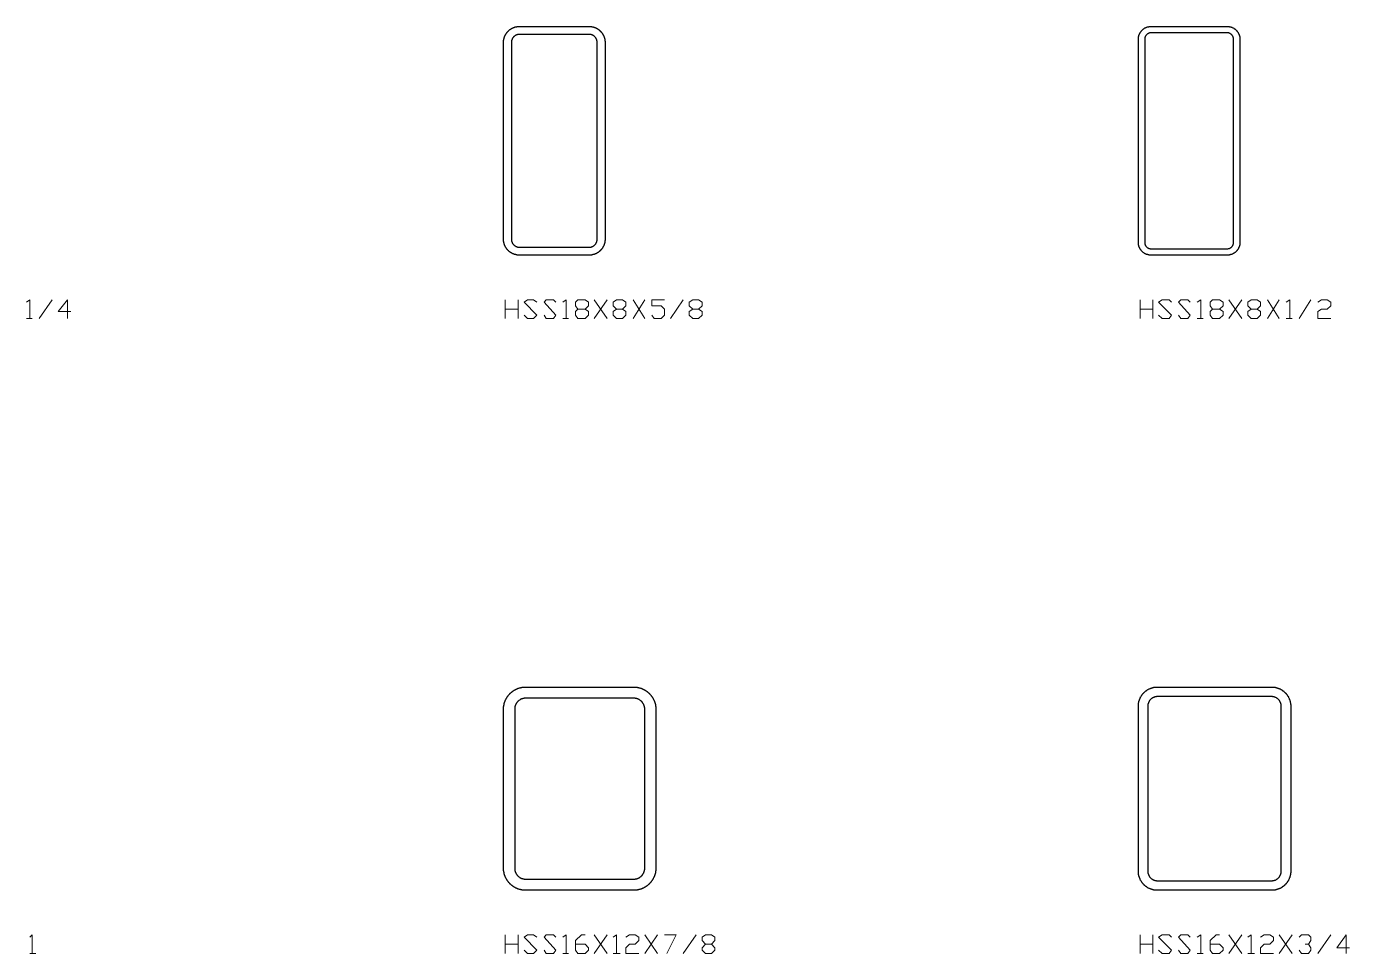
# Model space of a CAD drawing. Header units: inches. Extents: x 0 to 975, y -1305 to 34.
# Drawn here: x 112.4 to 216.6, y -355 to -282 of the extents above; entities that cross this region are included whole.
import ezdxf

# ---------------------------------------------------------------- set-up
doc = ezdxf.new("R2010")
doc.units = ezdxf.units.IN
doc.header["$MEASUREMENT"] = 0
doc.layers.add('AISC_STEEL', color=7, linetype='Continuous')

msp = doc.modelspace()

# ---------------------------------------------------------------- linework, layer by layer
at = {"color": 3, "lineweight": 0}
for p, q in [((113.44, -305), (114.46, -303.52)), ((150.14, -305), (150.14, -303.52)), ((150.14, -304.26), (151.16, -304.26)), ((151.16, -303.52), (151.16, -305)), ((157.15, -303.52), (158.17, -305)), ((157.15, -305), (158.17, -303.52)), ((160.2, -303.52), (161.12, -305)), ((160.2, -305), (161.12, -303.52)), ((163.15, -305), (164.16, -303.52)), ((200.13, -305), (200.13, -303.52)), ((200.13, -304.26), (201.14, -304.26)), ((201.14, -303.52), (201.14, -305)), ((207.13, -303.52), (208.15, -305)), ((207.13, -305), (208.15, -303.52)), ((210.18, -303.52), (211.1, -305)), ((210.18, -305), (211.1, -303.52)), ((212.67, -305), (213.59, -303.52)), ((112.43, -305), (112.89, -305)), ((154.66, -305), (155.12, -305)), ((204.64, -305), (205.11, -305)), ((211.65, -305), (212.11, -305)), ((150.14, -354.98), (150.14, -353.5)), ((150.14, -354.24), (151.16, -354.24)), ((151.16, -353.5), (151.16, -354.98)), ((157.15, -353.5), (158.17, -354.98)), ((157.15, -354.98), (158.17, -353.5)), ((161.12, -353.5), (162.13, -354.98)), ((161.12, -354.98), (162.13, -353.5)), ((164.16, -354.98), (165.18, -353.5)), ((200.13, -354.98), (200.13, -353.5)), ((200.13, -354.24), (201.14, -354.24)), ((201.14, -353.5), (201.14, -354.98)), ((207.13, -353.5), (208.15, -354.98)), ((207.13, -354.98), (208.15, -353.5)), ((211.1, -353.5), (212.11, -354.98)), ((211.1, -354.98), (212.11, -353.5)), ((214.14, -354.98), (215.16, -353.5)), ((112.7, -354.98), (113.17, -354.98)), ((154.66, -354.98), (155.12, -354.98)), ((158.63, -354.98), (159.18, -354.98)), ((204.64, -354.98), (205.11, -354.98)), ((208.61, -354.98), (209.16, -354.98))]:
    msp.add_line(p, q, dxfattribs=at)
for points in [[(112.43, -303.7), (112.7, -303.52), (112.7, -305)], [(115.93, -304.44), (114.92, -304.44), (115.66, -303.52), (115.66, -305)], [(151.62, -304.72), (151.9, -305), (152.36, -305), (152.63, -304.72), (151.62, -303.7), (151.9, -303.52), (152.36, -303.52), (152.63, -303.7)], [(153.19, -304.72), (153.37, -305), (153.93, -305), (154.11, -304.72), (153.19, -303.7), (153.37, -303.52), (153.93, -303.52), (154.11, -303.7)], [(154.66, -303.7), (154.94, -303.52), (154.94, -305)], [(156.42, -304.26), (156.69, -304.44), (156.69, -304.72), (156.42, -305), (155.86, -305), (155.68, -304.72), (155.68, -304.44), (155.86, -304.26), (156.42, -304.26), (156.69, -303.98), (156.69, -303.7), (156.42, -303.52), (155.86, -303.52), (155.68, -303.7), (155.68, -303.98), (155.86, -304.26)], [(159.37, -304.26), (159.64, -304.44), (159.64, -304.72), (159.37, -305), (158.91, -305), (158.63, -304.72), (158.63, -304.44), (158.91, -304.26), (159.37, -304.26), (159.64, -303.98), (159.64, -303.7), (159.37, -303.52), (158.91, -303.52), (158.63, -303.7), (158.63, -303.98), (158.91, -304.26)], [(161.67, -304.72), (161.86, -305), (162.41, -305), (162.69, -304.72), (162.69, -304.26), (162.41, -303.98), (161.67, -303.98), (161.67, -303.52), (162.69, -303.52)], [(165.36, -304.26), (165.64, -304.44), (165.64, -304.72), (165.36, -305), (164.9, -305), (164.62, -304.72), (164.62, -304.44), (164.9, -304.26), (165.36, -304.26), (165.64, -303.98), (165.64, -303.7), (165.36, -303.52), (164.9, -303.52), (164.62, -303.7), (164.62, -303.98), (164.9, -304.26)], [(201.6, -304.72), (201.88, -305), (202.43, -305), (202.62, -304.72), (201.6, -303.7), (201.88, -303.52), (202.43, -303.52), (202.62, -303.7)], [(203.17, -304.72), (203.35, -305), (203.91, -305), (204.09, -304.72), (203.17, -303.7), (203.35, -303.52), (203.91, -303.52), (204.09, -303.7)], [(204.64, -303.7), (204.92, -303.52), (204.92, -305)], [(206.4, -304.26), (206.67, -304.44), (206.67, -304.72), (206.4, -305), (205.84, -305), (205.66, -304.72), (205.66, -304.44), (205.84, -304.26), (206.4, -304.26), (206.67, -303.98), (206.67, -303.7), (206.4, -303.52), (205.84, -303.52), (205.66, -303.7), (205.66, -303.98), (205.84, -304.26)], [(209.35, -304.26), (209.62, -304.44), (209.62, -304.72), (209.35, -305), (208.89, -305), (208.61, -304.72), (208.61, -304.44), (208.89, -304.26), (209.35, -304.26), (209.62, -303.98), (209.62, -303.7), (209.35, -303.52), (208.89, -303.52), (208.61, -303.7), (208.61, -303.98), (208.89, -304.26)], [(211.65, -303.7), (211.93, -303.52), (211.93, -305)], [(214.14, -303.7), (214.42, -303.52), (214.88, -303.52), (215.16, -303.7), (215.16, -303.98), (214.88, -304.26), (214.42, -304.26), (214.14, -304.44), (214.14, -305), (215.16, -305)], [(112.7, -353.69), (112.89, -353.5), (112.89, -354.98)], [(151.62, -354.7), (151.9, -354.98), (152.36, -354.98), (152.63, -354.7), (151.62, -353.69), (151.9, -353.5), (152.36, -353.5), (152.63, -353.69)], [(153.19, -354.7), (153.37, -354.98), (153.93, -354.98), (154.11, -354.7), (153.19, -353.69), (153.37, -353.5), (153.93, -353.5), (154.11, -353.69)], [(154.66, -353.69), (154.94, -353.5), (154.94, -354.98)], [(155.68, -354.24), (156.42, -354.24), (156.69, -354.52), (156.69, -354.7), (156.42, -354.98), (155.86, -354.98), (155.68, -354.7), (155.68, -353.96), (156.14, -353.5), (156.42, -353.5)], [(158.63, -353.69), (158.91, -353.5), (158.91, -354.98)], [(159.64, -353.69), (159.92, -353.5), (160.38, -353.5), (160.66, -353.69), (160.66, -353.96), (160.38, -354.24), (159.92, -354.24), (159.64, -354.52), (159.64, -354.98), (160.66, -354.98)], [(162.69, -353.5), (163.61, -353.5), (162.87, -354.98)], [(166.38, -354.24), (166.65, -354.52), (166.65, -354.7), (166.38, -354.98), (165.91, -354.98), (165.64, -354.7), (165.64, -354.52), (165.91, -354.24), (166.38, -354.24), (166.65, -353.96), (166.65, -353.69), (166.38, -353.5), (165.91, -353.5), (165.64, -353.69), (165.64, -353.96), (165.91, -354.24)], [(201.6, -354.7), (201.88, -354.98), (202.43, -354.98), (202.62, -354.7), (201.6, -353.69), (201.88, -353.5), (202.43, -353.5), (202.62, -353.69)], [(203.17, -354.7), (203.35, -354.98), (203.91, -354.98), (204.09, -354.7), (203.17, -353.69), (203.35, -353.5), (203.91, -353.5), (204.09, -353.69)], [(204.64, -353.69), (204.92, -353.5), (204.92, -354.98)], [(205.66, -354.24), (206.4, -354.24), (206.67, -354.52), (206.67, -354.7), (206.4, -354.98), (205.84, -354.98), (205.66, -354.7), (205.66, -353.96), (206.12, -353.5), (206.4, -353.5)], [(208.61, -353.69), (208.89, -353.5), (208.89, -354.98)], [(209.62, -353.69), (209.9, -353.5), (210.36, -353.5), (210.64, -353.69), (210.64, -353.96), (210.36, -354.24), (209.9, -354.24), (209.62, -354.52), (209.62, -354.98), (210.64, -354.98)], [(212.67, -353.69), (212.85, -353.5), (213.41, -353.5), (213.59, -353.69), (213.59, -353.96), (213.41, -354.24), (213.13, -354.24)], [(213.41, -354.24), (213.59, -354.52), (213.59, -354.7), (213.41, -354.98), (212.85, -354.98), (212.67, -354.7)], [(216.63, -354.52), (215.62, -354.52), (216.36, -353.5), (216.36, -354.98)]]:
    msp.add_lwpolyline(points, dxfattribs=at)
at = {"layer": 'AISC_STEEL'}
for points in [[(156.75, -282), (156.78, -282), (156.81, -282), (156.84, -282), (156.87, -282.01), (156.9, -282.01), (156.93, -282.01), (156.96, -282.02), (156.99, -282.02), (157.02, -282.03), (157.04, -282.04), (157.07, -282.04), (157.1, -282.05), (157.13, -282.06), (157.16, -282.07), (157.19, -282.08), (157.21, -282.09), (157.24, -282.1), (157.27, -282.11), (157.3, -282.13), (157.32, -282.14), (157.35, -282.15), (157.38, -282.17), (157.4, -282.18), (157.43, -282.2), (157.45, -282.21), (157.48, -282.23), (157.5, -282.25), (157.52, -282.27), (157.55, -282.29), (157.57, -282.31), (157.59, -282.33), (157.61, -282.35), (157.63, -282.37), (157.65, -282.39), (157.67, -282.41), (157.69, -282.43), (157.71, -282.45), (157.73, -282.48), (157.75, -282.5), (157.77, -282.52), (157.79, -282.55), (157.8, -282.57), (157.82, -282.6), (157.83, -282.62), (157.85, -282.65), (157.86, -282.68), (157.87, -282.7), (157.89, -282.73), (157.9, -282.76), (157.91, -282.79), (157.92, -282.81), (157.93, -282.84), (157.94, -282.87), (157.95, -282.9), (157.96, -282.93), (157.96, -282.96), (157.97, -282.98), (157.98, -283.01), (157.98, -283.04), (157.99, -283.07), (157.99, -283.1), (157.99, -283.13), (158, -283.16), (158, -283.19), (158, -283.22), (158, -283.25), (158, -298.75), (158, -298.78), (158, -298.81), (158, -298.84), (157.99, -298.87), (157.99, -298.9), (157.99, -298.93), (157.98, -298.96), (157.98, -298.99), (157.97, -299.02), (157.96, -299.04), (157.96, -299.07), (157.95, -299.1), (157.94, -299.13), (157.93, -299.16), (157.92, -299.19), (157.91, -299.21), (157.9, -299.24), (157.89, -299.27), (157.87, -299.3), (157.86, -299.32), (157.85, -299.35), (157.83, -299.38), (157.82, -299.4), (157.8, -299.43), (157.79, -299.45), (157.77, -299.48), (157.75, -299.5), (157.73, -299.52), (157.71, -299.55), (157.69, -299.57), (157.67, -299.59), (157.65, -299.61), (157.63, -299.63), (157.61, -299.65), (157.59, -299.67), (157.57, -299.69), (157.55, -299.71), (157.52, -299.73), (157.5, -299.75), (157.48, -299.77), (157.45, -299.79), (157.43, -299.8), (157.4, -299.82), (157.38, -299.83), (157.35, -299.85), (157.32, -299.86), (157.3, -299.87), (157.27, -299.89), (157.24, -299.9), (157.21, -299.91), (157.19, -299.92), (157.16, -299.93), (157.13, -299.94), (157.1, -299.95), (157.07, -299.96), (157.04, -299.96), (157.02, -299.97), (156.99, -299.98), (156.96, -299.98), (156.93, -299.99), (156.9, -299.99), (156.87, -299.99), (156.84, -300), (156.81, -300), (156.78, -300), (156.75, -300), (151.25, -300), (151.22, -300), (151.19, -300), (151.16, -300), (151.13, -299.99), (151.1, -299.99), (151.07, -299.99), (151.04, -299.98), (151.01, -299.98), (150.98, -299.97), (150.96, -299.96), (150.93, -299.96), (150.9, -299.95), (150.87, -299.94), (150.84, -299.93), (150.81, -299.92), (150.79, -299.91), (150.76, -299.9), (150.73, -299.89), (150.7, -299.87), (150.68, -299.86), (150.65, -299.85), (150.62, -299.83), (150.6, -299.82), (150.57, -299.8), (150.55, -299.79), (150.52, -299.77), (150.5, -299.75), (150.48, -299.73), (150.45, -299.71), (150.43, -299.69), (150.41, -299.67), (150.39, -299.65), (150.37, -299.63), (150.35, -299.61), (150.33, -299.59), (150.31, -299.57), (150.29, -299.55), (150.27, -299.52), (150.25, -299.5), (150.23, -299.48), (150.21, -299.45), (150.2, -299.43), (150.18, -299.4), (150.17, -299.38), (150.15, -299.35), (150.14, -299.32), (150.13, -299.3), (150.11, -299.27), (150.1, -299.24), (150.09, -299.21), (150.08, -299.19), (150.07, -299.16), (150.06, -299.13), (150.05, -299.1), (150.04, -299.07), (150.04, -299.04), (150.03, -299.02), (150.02, -298.99), (150.02, -298.96), (150.01, -298.93), (150.01, -298.9), (150.01, -298.87), (150, -298.84), (150, -298.81), (150, -298.78), (150, -298.75), (150, -283.25), (150, -283.22), (150, -283.19), (150, -283.16), (150.01, -283.13), (150.01, -283.1), (150.01, -283.07), (150.02, -283.04), (150.02, -283.01), (150.03, -282.98), (150.04, -282.96), (150.04, -282.93), (150.05, -282.9), (150.06, -282.87), (150.07, -282.84), (150.08, -282.81), (150.09, -282.79), (150.1, -282.76), (150.11, -282.73), (150.13, -282.7), (150.14, -282.68), (150.15, -282.65), (150.17, -282.62), (150.18, -282.6), (150.2, -282.57), (150.21, -282.55), (150.23, -282.52), (150.25, -282.5), (150.27, -282.48), (150.29, -282.45), (150.31, -282.43), (150.33, -282.41), (150.35, -282.39), (150.37, -282.37), (150.39, -282.35), (150.41, -282.33), (150.43, -282.31), (150.45, -282.29), (150.48, -282.27), (150.5, -282.25), (150.52, -282.23), (150.55, -282.21), (150.57, -282.2), (150.6, -282.18), (150.62, -282.17), (150.65, -282.15), (150.68, -282.14), (150.7, -282.13), (150.73, -282.11), (150.76, -282.1), (150.79, -282.09), (150.81, -282.08), (150.84, -282.07), (150.87, -282.06), (150.9, -282.05), (150.93, -282.04), (150.96, -282.04), (150.98, -282.03), (151.01, -282.02), (151.04, -282.02), (151.07, -282.01), (151.1, -282.01), (151.13, -282.01), (151.16, -282), (151.19, -282), (151.22, -282), (151.25, -282)], [(207, -282), (207.03, -282), (207.06, -282), (207.09, -282), (207.12, -282.01), (207.15, -282.01), (207.18, -282.02), (207.21, -282.02), (207.23, -282.03), (207.26, -282.04), (207.29, -282.04), (207.32, -282.05), (207.35, -282.06), (207.38, -282.07), (207.4, -282.08), (207.43, -282.1), (207.46, -282.11), (207.48, -282.12), (207.51, -282.14), (207.53, -282.15), (207.56, -282.17), (207.58, -282.19), (207.61, -282.21), (207.63, -282.22), (207.65, -282.24), (207.67, -282.26), (207.7, -282.28), (207.72, -282.3), (207.74, -282.33), (207.76, -282.35), (207.78, -282.37), (207.79, -282.39), (207.81, -282.42), (207.83, -282.44), (207.85, -282.47), (207.86, -282.49), (207.88, -282.52), (207.89, -282.54), (207.9, -282.57), (207.92, -282.6), (207.93, -282.62), (207.94, -282.65), (207.95, -282.68), (207.96, -282.71), (207.96, -282.74), (207.97, -282.77), (207.98, -282.79), (207.98, -282.82), (207.99, -282.85), (207.99, -282.88), (208, -282.91), (208, -282.94), (208, -282.97), (208, -283), (208, -299), (208, -299.03), (208, -299.06), (208, -299.09), (207.99, -299.12), (207.99, -299.15), (207.98, -299.18), (207.98, -299.21), (207.97, -299.23), (207.96, -299.26), (207.96, -299.29), (207.95, -299.32), (207.94, -299.35), (207.93, -299.38), (207.92, -299.4), (207.9, -299.43), (207.89, -299.46), (207.88, -299.48), (207.86, -299.51), (207.85, -299.53), (207.83, -299.56), (207.81, -299.58), (207.79, -299.61), (207.78, -299.63), (207.76, -299.65), (207.74, -299.67), (207.72, -299.7), (207.7, -299.72), (207.67, -299.74), (207.65, -299.76), (207.63, -299.78), (207.61, -299.79), (207.58, -299.81), (207.56, -299.83), (207.53, -299.85), (207.51, -299.86), (207.48, -299.88), (207.46, -299.89), (207.43, -299.9), (207.4, -299.92), (207.38, -299.93), (207.35, -299.94), (207.32, -299.95), (207.29, -299.96), (207.26, -299.96), (207.23, -299.97), (207.21, -299.98), (207.18, -299.98), (207.15, -299.99), (207.12, -299.99), (207.09, -300), (207.06, -300), (207.03, -300), (207, -300), (201, -300), (200.97, -300), (200.94, -300), (200.91, -300), (200.88, -299.99), (200.85, -299.99), (200.82, -299.98), (200.79, -299.98), (200.77, -299.97), (200.74, -299.96), (200.71, -299.96), (200.68, -299.95), (200.65, -299.94), (200.62, -299.93), (200.6, -299.92), (200.57, -299.9), (200.54, -299.89), (200.52, -299.88), (200.49, -299.86), (200.47, -299.85), (200.44, -299.83), (200.42, -299.81), (200.39, -299.79), (200.37, -299.78), (200.35, -299.76), (200.33, -299.74), (200.3, -299.72), (200.28, -299.7), (200.26, -299.67), (200.24, -299.65), (200.22, -299.63), (200.21, -299.61), (200.19, -299.58), (200.17, -299.56), (200.15, -299.53), (200.14, -299.51), (200.12, -299.48), (200.11, -299.46), (200.1, -299.43), (200.08, -299.4), (200.07, -299.38), (200.06, -299.35), (200.05, -299.32), (200.04, -299.29), (200.04, -299.26), (200.03, -299.23), (200.02, -299.21), (200.02, -299.18), (200.01, -299.15), (200.01, -299.12), (200, -299.09), (200, -299.06), (200, -299.03), (200, -299), (200, -283), (200, -282.97), (200, -282.94), (200, -282.91), (200.01, -282.88), (200.01, -282.85), (200.02, -282.82), (200.02, -282.79), (200.03, -282.77), (200.04, -282.74), (200.04, -282.71), (200.05, -282.68), (200.06, -282.65), (200.07, -282.62), (200.08, -282.6), (200.1, -282.57), (200.11, -282.54), (200.12, -282.52), (200.14, -282.49), (200.15, -282.47), (200.17, -282.44), (200.19, -282.42), (200.21, -282.39), (200.22, -282.37), (200.24, -282.35), (200.26, -282.33), (200.28, -282.3), (200.3, -282.28), (200.33, -282.26), (200.35, -282.24), (200.37, -282.22), (200.39, -282.21), (200.42, -282.19), (200.44, -282.17), (200.47, -282.15), (200.49, -282.14), (200.52, -282.12), (200.54, -282.11), (200.57, -282.1), (200.6, -282.08), (200.62, -282.07), (200.65, -282.06), (200.68, -282.05), (200.71, -282.04), (200.74, -282.04), (200.77, -282.03), (200.79, -282.02), (200.82, -282.02), (200.85, -282.01), (200.88, -282.01), (200.91, -282), (200.94, -282), (200.97, -282), (201, -282)], [(151.25, -282.62), (151.22, -282.63), (151.19, -282.63), (151.16, -282.63), (151.13, -282.64), (151.1, -282.64), (151.07, -282.65), (151.05, -282.66), (151.02, -282.67), (150.99, -282.68), (150.96, -282.69), (150.94, -282.71), (150.91, -282.72), (150.89, -282.74), (150.86, -282.76), (150.84, -282.78), (150.82, -282.8), (150.8, -282.82), (150.78, -282.84), (150.76, -282.86), (150.74, -282.89), (150.72, -282.91), (150.71, -282.94), (150.69, -282.96), (150.68, -282.99), (150.67, -283.02), (150.66, -283.05), (150.65, -283.07), (150.64, -283.1), (150.64, -283.13), (150.63, -283.16), (150.63, -283.19), (150.63, -283.22), (150.62, -283.25), (150.62, -298.75), (150.63, -298.78), (150.63, -298.81), (150.63, -298.84), (150.64, -298.87), (150.64, -298.9), (150.65, -298.93), (150.66, -298.95), (150.67, -298.98), (150.68, -299.01), (150.69, -299.04), (150.71, -299.06), (150.72, -299.09), (150.74, -299.11), (150.76, -299.14), (150.78, -299.16), (150.8, -299.18), (150.82, -299.2), (150.84, -299.22), (150.86, -299.24), (150.89, -299.26), (150.91, -299.28), (150.94, -299.29), (150.96, -299.31), (150.99, -299.32), (151.02, -299.33), (151.05, -299.34), (151.07, -299.35), (151.1, -299.36), (151.13, -299.36), (151.16, -299.37), (151.19, -299.37), (151.22, -299.37), (151.25, -299.38), (156.75, -299.38), (156.78, -299.37), (156.81, -299.37), (156.84, -299.37), (156.87, -299.36), (156.9, -299.36), (156.93, -299.35), (156.95, -299.34), (156.98, -299.33), (157.01, -299.32), (157.04, -299.31), (157.06, -299.29), (157.09, -299.28), (157.11, -299.26), (157.14, -299.24), (157.16, -299.22), (157.18, -299.2), (157.2, -299.18), (157.22, -299.16), (157.24, -299.14), (157.26, -299.11), (157.28, -299.09), (157.29, -299.06), (157.31, -299.04), (157.32, -299.01), (157.33, -298.98), (157.34, -298.95), (157.35, -298.93), (157.36, -298.9), (157.36, -298.87), (157.37, -298.84), (157.37, -298.81), (157.37, -298.78), (157.38, -298.75), (157.38, -283.25), (157.37, -283.22), (157.37, -283.19), (157.37, -283.16), (157.36, -283.13), (157.36, -283.1), (157.35, -283.07), (157.34, -283.05), (157.33, -283.02), (157.32, -282.99), (157.31, -282.96), (157.29, -282.94), (157.28, -282.91), (157.26, -282.89), (157.24, -282.86), (157.22, -282.84), (157.2, -282.82), (157.18, -282.8), (157.16, -282.78), (157.14, -282.76), (157.11, -282.74), (157.09, -282.72), (157.06, -282.71), (157.04, -282.69), (157.01, -282.68), (156.98, -282.67), (156.95, -282.66), (156.93, -282.65), (156.9, -282.64), (156.87, -282.64), (156.84, -282.63), (156.81, -282.63), (156.78, -282.63), (156.75, -282.62)], [(201, -282.5), (200.97, -282.5), (200.94, -282.5), (200.91, -282.51), (200.88, -282.51), (200.86, -282.52), (200.83, -282.53), (200.8, -282.54), (200.78, -282.55), (200.75, -282.57), (200.73, -282.58), (200.7, -282.6), (200.68, -282.62), (200.66, -282.64), (200.64, -282.66), (200.62, -282.68), (200.6, -282.7), (200.58, -282.73), (200.57, -282.75), (200.55, -282.78), (200.54, -282.8), (200.53, -282.83), (200.52, -282.86), (200.51, -282.88), (200.51, -282.91), (200.5, -282.94), (200.5, -282.97), (200.5, -283), (200.5, -299), (200.5, -299.03), (200.5, -299.06), (200.51, -299.09), (200.51, -299.12), (200.52, -299.14), (200.53, -299.17), (200.54, -299.2), (200.55, -299.22), (200.57, -299.25), (200.58, -299.27), (200.6, -299.3), (200.62, -299.32), (200.64, -299.34), (200.66, -299.36), (200.68, -299.38), (200.7, -299.4), (200.73, -299.42), (200.75, -299.43), (200.78, -299.45), (200.8, -299.46), (200.83, -299.47), (200.86, -299.48), (200.88, -299.49), (200.91, -299.49), (200.94, -299.5), (200.97, -299.5), (201, -299.5), (207, -299.5), (207.03, -299.5), (207.06, -299.5), (207.09, -299.49), (207.12, -299.49), (207.14, -299.48), (207.17, -299.47), (207.2, -299.46), (207.22, -299.45), (207.25, -299.43), (207.27, -299.42), (207.3, -299.4), (207.32, -299.38), (207.34, -299.36), (207.36, -299.34), (207.38, -299.32), (207.4, -299.3), (207.42, -299.27), (207.43, -299.25), (207.45, -299.22), (207.46, -299.2), (207.47, -299.17), (207.48, -299.14), (207.49, -299.12), (207.49, -299.09), (207.5, -299.06), (207.5, -299.03), (207.5, -299), (207.5, -283), (207.5, -282.97), (207.5, -282.94), (207.49, -282.91), (207.49, -282.88), (207.48, -282.86), (207.47, -282.83), (207.46, -282.8), (207.45, -282.78), (207.43, -282.75), (207.42, -282.73), (207.4, -282.7), (207.38, -282.68), (207.36, -282.66), (207.34, -282.64), (207.32, -282.62), (207.3, -282.6), (207.27, -282.58), (207.25, -282.57), (207.22, -282.55), (207.2, -282.54), (207.17, -282.53), (207.14, -282.52), (207.12, -282.51), (207.09, -282.51), (207.06, -282.5), (207.03, -282.5), (207, -282.5)], [(160.25, -334), (160.28, -334), (160.31, -334), (160.34, -334), (160.37, -334), (160.4, -334.01), (160.43, -334.01), (160.46, -334.01), (160.49, -334.02), (160.52, -334.02), (160.55, -334.03), (160.58, -334.03), (160.61, -334.04), (160.64, -334.04), (160.66, -334.05), (160.69, -334.06), (160.72, -334.06), (160.75, -334.07), (160.78, -334.08), (160.81, -334.09), (160.84, -334.1), (160.86, -334.11), (160.89, -334.12), (160.92, -334.13), (160.95, -334.14), (160.97, -334.16), (161, -334.17), (161.03, -334.18), (161.06, -334.2), (161.08, -334.21), (161.11, -334.22), (161.13, -334.24), (161.16, -334.25), (161.18, -334.27), (161.21, -334.29), (161.23, -334.3), (161.26, -334.32), (161.28, -334.34), (161.31, -334.36), (161.33, -334.37), (161.35, -334.39), (161.38, -334.41), (161.4, -334.43), (161.42, -334.45), (161.44, -334.47), (161.47, -334.49), (161.49, -334.51), (161.51, -334.53), (161.53, -334.56), (161.55, -334.58), (161.57, -334.6), (161.59, -334.62), (161.61, -334.65), (161.63, -334.67), (161.64, -334.69), (161.66, -334.72), (161.68, -334.74), (161.7, -334.77), (161.71, -334.79), (161.73, -334.82), (161.75, -334.84), (161.76, -334.87), (161.78, -334.89), (161.79, -334.92), (161.8, -334.94), (161.82, -334.97), (161.83, -335), (161.84, -335.03), (161.86, -335.05), (161.87, -335.08), (161.88, -335.11), (161.89, -335.14), (161.9, -335.16), (161.91, -335.19), (161.92, -335.22), (161.93, -335.25), (161.94, -335.28), (161.94, -335.31), (161.95, -335.34), (161.96, -335.36), (161.96, -335.39), (161.97, -335.42), (161.97, -335.45), (161.98, -335.48), (161.98, -335.51), (161.99, -335.54), (161.99, -335.57), (161.99, -335.6), (162, -335.63), (162, -335.66), (162, -335.69), (162, -335.72), (162, -335.75), (162, -348.25), (162, -348.28), (162, -348.31), (162, -348.34), (162, -348.37), (161.99, -348.4), (161.99, -348.43), (161.99, -348.46), (161.98, -348.49), (161.98, -348.52), (161.97, -348.55), (161.97, -348.58), (161.96, -348.61), (161.96, -348.64), (161.95, -348.66), (161.94, -348.69), (161.94, -348.72), (161.93, -348.75), (161.92, -348.78), (161.91, -348.81), (161.9, -348.84), (161.89, -348.86), (161.88, -348.89), (161.87, -348.92), (161.86, -348.95), (161.84, -348.97), (161.83, -349), (161.82, -349.03), (161.8, -349.06), (161.79, -349.08), (161.78, -349.11), (161.76, -349.13), (161.75, -349.16), (161.73, -349.18), (161.71, -349.21), (161.7, -349.23), (161.68, -349.26), (161.66, -349.28), (161.64, -349.31), (161.63, -349.33), (161.61, -349.35), (161.59, -349.38), (161.57, -349.4), (161.55, -349.42), (161.53, -349.44), (161.51, -349.47), (161.49, -349.49), (161.47, -349.51), (161.44, -349.53), (161.42, -349.55), (161.4, -349.57), (161.38, -349.59), (161.35, -349.61), (161.33, -349.63), (161.31, -349.64), (161.28, -349.66), (161.26, -349.68), (161.23, -349.7), (161.21, -349.71), (161.18, -349.73), (161.16, -349.75), (161.13, -349.76), (161.11, -349.78), (161.08, -349.79), (161.06, -349.8), (161.03, -349.82), (161, -349.83), (160.97, -349.84), (160.95, -349.86), (160.92, -349.87), (160.89, -349.88), (160.86, -349.89), (160.84, -349.9), (160.81, -349.91), (160.78, -349.92), (160.75, -349.93), (160.72, -349.94), (160.69, -349.94), (160.66, -349.95), (160.64, -349.96), (160.61, -349.96), (160.58, -349.97), (160.55, -349.97), (160.52, -349.98), (160.49, -349.98), (160.46, -349.99), (160.43, -349.99), (160.4, -349.99), (160.37, -350), (160.34, -350), (160.31, -350), (160.28, -350), (160.25, -350), (151.75, -350), (151.72, -350), (151.69, -350), (151.66, -350), (151.63, -350), (151.6, -349.99), (151.57, -349.99), (151.54, -349.99), (151.51, -349.98), (151.48, -349.98), (151.45, -349.97), (151.42, -349.97), (151.39, -349.96), (151.36, -349.96), (151.34, -349.95), (151.31, -349.94), (151.28, -349.94), (151.25, -349.93), (151.22, -349.92), (151.19, -349.91), (151.16, -349.9), (151.14, -349.89), (151.11, -349.88), (151.08, -349.87), (151.05, -349.86), (151.03, -349.84), (151, -349.83), (150.97, -349.82), (150.94, -349.8), (150.92, -349.79), (150.89, -349.78), (150.87, -349.76), (150.84, -349.75), (150.82, -349.73), (150.79, -349.71), (150.77, -349.7), (150.74, -349.68), (150.72, -349.66), (150.69, -349.64), (150.67, -349.63), (150.65, -349.61), (150.62, -349.59), (150.6, -349.57), (150.58, -349.55), (150.56, -349.53), (150.53, -349.51), (150.51, -349.49), (150.49, -349.47), (150.47, -349.44), (150.45, -349.42), (150.43, -349.4), (150.41, -349.38), (150.39, -349.35), (150.37, -349.33), (150.36, -349.31), (150.34, -349.28), (150.32, -349.26), (150.3, -349.23), (150.29, -349.21), (150.27, -349.18), (150.25, -349.16), (150.24, -349.13), (150.22, -349.11), (150.21, -349.08), (150.2, -349.06), (150.18, -349.03), (150.17, -349), (150.16, -348.97), (150.14, -348.95), (150.13, -348.92), (150.12, -348.89), (150.11, -348.86), (150.1, -348.84), (150.09, -348.81), (150.08, -348.78), (150.07, -348.75), (150.06, -348.72), (150.06, -348.69), (150.05, -348.66), (150.04, -348.64), (150.04, -348.61), (150.03, -348.58), (150.03, -348.55), (150.02, -348.52), (150.02, -348.49), (150.01, -348.46), (150.01, -348.43), (150.01, -348.4), (150, -348.37), (150, -348.34), (150, -348.31), (150, -348.28), (150, -348.25), (150, -335.75), (150, -335.72), (150, -335.69), (150, -335.66), (150, -335.63), (150.01, -335.6), (150.01, -335.57), (150.01, -335.54), (150.02, -335.51), (150.02, -335.48), (150.03, -335.45), (150.03, -335.42), (150.04, -335.39), (150.04, -335.36), (150.05, -335.34), (150.06, -335.31), (150.06, -335.28), (150.07, -335.25), (150.08, -335.22), (150.09, -335.19), (150.1, -335.16), (150.11, -335.14), (150.12, -335.11), (150.13, -335.08), (150.14, -335.05), (150.16, -335.03), (150.17, -335), (150.18, -334.97), (150.2, -334.94), (150.21, -334.92), (150.22, -334.89), (150.24, -334.87), (150.25, -334.84), (150.27, -334.82), (150.29, -334.79), (150.3, -334.77), (150.32, -334.74), (150.34, -334.72), (150.36, -334.69), (150.37, -334.67), (150.39, -334.65), (150.41, -334.62), (150.43, -334.6), (150.45, -334.58), (150.47, -334.56), (150.49, -334.53), (150.51, -334.51), (150.53, -334.49), (150.56, -334.47), (150.58, -334.45), (150.6, -334.43), (150.62, -334.41), (150.65, -334.39), (150.67, -334.37), (150.69, -334.36), (150.72, -334.34), (150.74, -334.32), (150.77, -334.3), (150.79, -334.29), (150.82, -334.27), (150.84, -334.25), (150.87, -334.24), (150.89, -334.22), (150.92, -334.21), (150.94, -334.2), (150.97, -334.18), (151, -334.17), (151.03, -334.16), (151.05, -334.14), (151.08, -334.13), (151.11, -334.12), (151.14, -334.11), (151.16, -334.1), (151.19, -334.09), (151.22, -334.08), (151.25, -334.07), (151.28, -334.06), (151.31, -334.06), (151.34, -334.05), (151.36, -334.04), (151.39, -334.04), (151.42, -334.03), (151.45, -334.03), (151.48, -334.02), (151.51, -334.02), (151.54, -334.01), (151.57, -334.01), (151.6, -334.01), (151.63, -334), (151.66, -334), (151.69, -334), (151.72, -334), (151.75, -334)], [(210.5, -334), (210.53, -334), (210.56, -334), (210.59, -334), (210.62, -334), (210.65, -334.01), (210.68, -334.01), (210.71, -334.01), (210.74, -334.02), (210.77, -334.02), (210.8, -334.03), (210.83, -334.04), (210.85, -334.04), (210.88, -334.05), (210.91, -334.06), (210.94, -334.07), (210.97, -334.08), (211, -334.08), (211.03, -334.1), (211.05, -334.11), (211.08, -334.12), (211.11, -334.13), (211.14, -334.14), (211.16, -334.15), (211.19, -334.17), (211.22, -334.18), (211.24, -334.2), (211.27, -334.21), (211.29, -334.23), (211.32, -334.24), (211.34, -334.26), (211.37, -334.28), (211.39, -334.29), (211.42, -334.31), (211.44, -334.33), (211.46, -334.35), (211.48, -334.37), (211.51, -334.39), (211.53, -334.41), (211.55, -334.43), (211.57, -334.45), (211.59, -334.47), (211.61, -334.49), (211.63, -334.52), (211.65, -334.54), (211.67, -334.56), (211.69, -334.58), (211.71, -334.61), (211.72, -334.63), (211.74, -334.66), (211.76, -334.68), (211.77, -334.71), (211.79, -334.73), (211.8, -334.76), (211.82, -334.78), (211.83, -334.81), (211.85, -334.84), (211.86, -334.86), (211.87, -334.89), (211.88, -334.92), (211.89, -334.95), (211.9, -334.97), (211.92, -335), (211.92, -335.03), (211.93, -335.06), (211.94, -335.09), (211.95, -335.12), (211.96, -335.15), (211.96, -335.17), (211.97, -335.2), (211.98, -335.23), (211.98, -335.26), (211.99, -335.29), (211.99, -335.32), (211.99, -335.35), (212, -335.38), (212, -335.41), (212, -335.44), (212, -335.47), (212, -335.5), (212, -348.5), (212, -348.53), (212, -348.56), (212, -348.59), (212, -348.62), (211.99, -348.65), (211.99, -348.68), (211.99, -348.71), (211.98, -348.74), (211.98, -348.77), (211.97, -348.8), (211.96, -348.83), (211.96, -348.85), (211.95, -348.88), (211.94, -348.91), (211.93, -348.94), (211.92, -348.97), (211.92, -349), (211.9, -349.03), (211.89, -349.05), (211.88, -349.08), (211.87, -349.11), (211.86, -349.14), (211.85, -349.16), (211.83, -349.19), (211.82, -349.22), (211.8, -349.24), (211.79, -349.27), (211.77, -349.29), (211.76, -349.32), (211.74, -349.34), (211.72, -349.37), (211.71, -349.39), (211.69, -349.42), (211.67, -349.44), (211.65, -349.46), (211.63, -349.48), (211.61, -349.51), (211.59, -349.53), (211.57, -349.55), (211.55, -349.57), (211.53, -349.59), (211.51, -349.61), (211.48, -349.63), (211.46, -349.65), (211.44, -349.67), (211.42, -349.69), (211.39, -349.71), (211.37, -349.72), (211.34, -349.74), (211.32, -349.76), (211.29, -349.77), (211.27, -349.79), (211.24, -349.8), (211.22, -349.82), (211.19, -349.83), (211.16, -349.85), (211.14, -349.86), (211.11, -349.87), (211.08, -349.88), (211.05, -349.89), (211.03, -349.9), (211, -349.92), (210.97, -349.92), (210.94, -349.93), (210.91, -349.94), (210.88, -349.95), (210.85, -349.96), (210.83, -349.96), (210.8, -349.97), (210.77, -349.98), (210.74, -349.98), (210.71, -349.99), (210.68, -349.99), (210.65, -349.99), (210.62, -350), (210.59, -350), (210.56, -350), (210.53, -350), (210.5, -350), (201.5, -350), (201.47, -350), (201.44, -350), (201.41, -350), (201.38, -350), (201.35, -349.99), (201.32, -349.99), (201.29, -349.99), (201.26, -349.98), (201.23, -349.98), (201.2, -349.97), (201.17, -349.96), (201.15, -349.96), (201.12, -349.95), (201.09, -349.94), (201.06, -349.93), (201.03, -349.92), (201, -349.92), (200.97, -349.9), (200.95, -349.89), (200.92, -349.88), (200.89, -349.87), (200.86, -349.86), (200.84, -349.85), (200.81, -349.83), (200.78, -349.82), (200.76, -349.8), (200.73, -349.79), (200.71, -349.77), (200.68, -349.76), (200.66, -349.74), (200.63, -349.72), (200.61, -349.71), (200.58, -349.69), (200.56, -349.67), (200.54, -349.65), (200.52, -349.63), (200.49, -349.61), (200.47, -349.59), (200.45, -349.57), (200.43, -349.55), (200.41, -349.53), (200.39, -349.51), (200.37, -349.48), (200.35, -349.46), (200.33, -349.44), (200.31, -349.42), (200.29, -349.39), (200.28, -349.37), (200.26, -349.34), (200.24, -349.32), (200.23, -349.29), (200.21, -349.27), (200.2, -349.24), (200.18, -349.22), (200.17, -349.19), (200.15, -349.16), (200.14, -349.14), (200.13, -349.11), (200.12, -349.08), (200.11, -349.05), (200.1, -349.03), (200.08, -349), (200.08, -348.97), (200.07, -348.94), (200.06, -348.91), (200.05, -348.88), (200.04, -348.85), (200.04, -348.83), (200.03, -348.8), (200.02, -348.77), (200.02, -348.74), (200.01, -348.71), (200.01, -348.68), (200.01, -348.65), (200, -348.62), (200, -348.59), (200, -348.56), (200, -348.53), (200, -348.5), (200, -335.5), (200, -335.47), (200, -335.44), (200, -335.41), (200, -335.38), (200.01, -335.35), (200.01, -335.32), (200.01, -335.29), (200.02, -335.26), (200.02, -335.23), (200.03, -335.2), (200.04, -335.17), (200.04, -335.15), (200.05, -335.12), (200.06, -335.09), (200.07, -335.06), (200.08, -335.03), (200.08, -335), (200.1, -334.97), (200.11, -334.95), (200.12, -334.92), (200.13, -334.89), (200.14, -334.86), (200.15, -334.84), (200.17, -334.81), (200.18, -334.78), (200.2, -334.76), (200.21, -334.73), (200.23, -334.71), (200.24, -334.68), (200.26, -334.66), (200.28, -334.63), (200.29, -334.61), (200.31, -334.58), (200.33, -334.56), (200.35, -334.54), (200.37, -334.52), (200.39, -334.49), (200.41, -334.47), (200.43, -334.45), (200.45, -334.43), (200.47, -334.41), (200.49, -334.39), (200.52, -334.37), (200.54, -334.35), (200.56, -334.33), (200.58, -334.31), (200.61, -334.29), (200.63, -334.28), (200.66, -334.26), (200.68, -334.24), (200.71, -334.23), (200.73, -334.21), (200.76, -334.2), (200.78, -334.18), (200.81, -334.17), (200.84, -334.15), (200.86, -334.14), (200.89, -334.13), (200.92, -334.12), (200.95, -334.11), (200.97, -334.1), (201, -334.08), (201.03, -334.08), (201.06, -334.07), (201.09, -334.06), (201.12, -334.05), (201.15, -334.04), (201.17, -334.04), (201.2, -334.03), (201.23, -334.02), (201.26, -334.02), (201.29, -334.01), (201.32, -334.01), (201.35, -334.01), (201.38, -334), (201.41, -334), (201.44, -334), (201.47, -334), (201.5, -334)], [(151.75, -334.88), (151.72, -334.88), (151.69, -334.88), (151.66, -334.88), (151.63, -334.88), (151.6, -334.89), (151.57, -334.89), (151.54, -334.9), (151.51, -334.91), (151.49, -334.92), (151.46, -334.93), (151.43, -334.94), (151.4, -334.95), (151.37, -334.96), (151.35, -334.97), (151.32, -334.99), (151.3, -335), (151.27, -335.02), (151.25, -335.04), (151.22, -335.05), (151.2, -335.07), (151.17, -335.09), (151.15, -335.11), (151.13, -335.13), (151.11, -335.15), (151.09, -335.17), (151.07, -335.2), (151.05, -335.22), (151.04, -335.25), (151.02, -335.27), (151, -335.3), (150.99, -335.32), (150.97, -335.35), (150.96, -335.37), (150.95, -335.4), (150.94, -335.43), (150.93, -335.46), (150.92, -335.49), (150.91, -335.51), (150.9, -335.54), (150.89, -335.57), (150.89, -335.6), (150.88, -335.63), (150.88, -335.66), (150.88, -335.69), (150.88, -335.72), (150.88, -335.75), (150.88, -348.25), (150.88, -348.28), (150.88, -348.31), (150.88, -348.34), (150.88, -348.37), (150.89, -348.4), (150.89, -348.43), (150.9, -348.46), (150.91, -348.49), (150.92, -348.51), (150.93, -348.54), (150.94, -348.57), (150.95, -348.6), (150.96, -348.63), (150.97, -348.65), (150.99, -348.68), (151, -348.7), (151.02, -348.73), (151.04, -348.75), (151.05, -348.78), (151.07, -348.8), (151.09, -348.83), (151.11, -348.85), (151.13, -348.87), (151.15, -348.89), (151.17, -348.91), (151.2, -348.93), (151.22, -348.95), (151.25, -348.96), (151.27, -348.98), (151.3, -349), (151.32, -349.01), (151.35, -349.03), (151.37, -349.04), (151.4, -349.05), (151.43, -349.06), (151.46, -349.07), (151.49, -349.08), (151.51, -349.09), (151.54, -349.1), (151.57, -349.11), (151.6, -349.11), (151.63, -349.12), (151.66, -349.12), (151.69, -349.12), (151.72, -349.12), (151.75, -349.12), (160.25, -349.12), (160.28, -349.12), (160.31, -349.12), (160.34, -349.12), (160.37, -349.12), (160.4, -349.11), (160.43, -349.11), (160.46, -349.1), (160.49, -349.09), (160.51, -349.08), (160.54, -349.07), (160.57, -349.06), (160.6, -349.05), (160.63, -349.04), (160.65, -349.03), (160.68, -349.01), (160.7, -349), (160.73, -348.98), (160.75, -348.96), (160.78, -348.95), (160.8, -348.93), (160.83, -348.91), (160.85, -348.89), (160.87, -348.87), (160.89, -348.85), (160.91, -348.83), (160.93, -348.8), (160.95, -348.78), (160.96, -348.75), (160.98, -348.73), (161, -348.7), (161.01, -348.68), (161.03, -348.65), (161.04, -348.63), (161.05, -348.6), (161.06, -348.57), (161.07, -348.54), (161.08, -348.51), (161.09, -348.49), (161.1, -348.46), (161.11, -348.43), (161.11, -348.4), (161.12, -348.37), (161.12, -348.34), (161.12, -348.31), (161.12, -348.28), (161.12, -348.25), (161.12, -335.75), (161.12, -335.72), (161.12, -335.69), (161.12, -335.66), (161.12, -335.63), (161.11, -335.6), (161.11, -335.57), (161.1, -335.54), (161.09, -335.51), (161.08, -335.49), (161.07, -335.46), (161.06, -335.43), (161.05, -335.4), (161.04, -335.37), (161.03, -335.35), (161.01, -335.32), (161, -335.3), (160.98, -335.27), (160.96, -335.25), (160.95, -335.22), (160.93, -335.2), (160.91, -335.17), (160.89, -335.15), (160.87, -335.13), (160.85, -335.11), (160.83, -335.09), (160.8, -335.07), (160.78, -335.05), (160.75, -335.04), (160.73, -335.02), (160.7, -335), (160.68, -334.99), (160.65, -334.97), (160.63, -334.96), (160.6, -334.95), (160.57, -334.94), (160.54, -334.93), (160.51, -334.92), (160.49, -334.91), (160.46, -334.9), (160.43, -334.89), (160.4, -334.89), (160.37, -334.88), (160.34, -334.88), (160.31, -334.88), (160.28, -334.88), (160.25, -334.88)], [(201.5, -334.75), (201.47, -334.75), (201.44, -334.75), (201.41, -334.76), (201.38, -334.76), (201.35, -334.76), (201.32, -334.77), (201.3, -334.78), (201.27, -334.79), (201.24, -334.8), (201.21, -334.81), (201.19, -334.82), (201.16, -334.83), (201.13, -334.85), (201.11, -334.86), (201.08, -334.88), (201.06, -334.89), (201.04, -334.91), (201.01, -334.93), (200.99, -334.95), (200.97, -334.97), (200.95, -334.99), (200.93, -335.01), (200.91, -335.04), (200.89, -335.06), (200.88, -335.08), (200.86, -335.11), (200.85, -335.13), (200.83, -335.16), (200.82, -335.19), (200.81, -335.21), (200.8, -335.24), (200.79, -335.27), (200.78, -335.3), (200.77, -335.32), (200.76, -335.35), (200.76, -335.38), (200.76, -335.41), (200.75, -335.44), (200.75, -335.47), (200.75, -335.5), (200.75, -348.5), (200.75, -348.53), (200.75, -348.56), (200.76, -348.59), (200.76, -348.62), (200.76, -348.65), (200.77, -348.68), (200.78, -348.7), (200.79, -348.73), (200.8, -348.76), (200.81, -348.79), (200.82, -348.81), (200.83, -348.84), (200.85, -348.87), (200.86, -348.89), (200.88, -348.92), (200.89, -348.94), (200.91, -348.96), (200.93, -348.99), (200.95, -349.01), (200.97, -349.03), (200.99, -349.05), (201.01, -349.07), (201.04, -349.09), (201.06, -349.11), (201.08, -349.12), (201.11, -349.14), (201.13, -349.15), (201.16, -349.17), (201.19, -349.18), (201.21, -349.19), (201.24, -349.2), (201.27, -349.21), (201.3, -349.22), (201.32, -349.23), (201.35, -349.24), (201.38, -349.24), (201.41, -349.24), (201.44, -349.25), (201.47, -349.25), (201.5, -349.25), (210.5, -349.25), (210.53, -349.25), (210.56, -349.25), (210.59, -349.24), (210.62, -349.24), (210.65, -349.24), (210.68, -349.23), (210.7, -349.22), (210.73, -349.21), (210.76, -349.2), (210.79, -349.19), (210.81, -349.18), (210.84, -349.17), (210.87, -349.15), (210.89, -349.14), (210.92, -349.12), (210.94, -349.11), (210.96, -349.09), (210.99, -349.07), (211.01, -349.05), (211.03, -349.03), (211.05, -349.01), (211.07, -348.99), (211.09, -348.96), (211.11, -348.94), (211.12, -348.92), (211.14, -348.89), (211.15, -348.87), (211.17, -348.84), (211.18, -348.81), (211.19, -348.79), (211.2, -348.76), (211.21, -348.73), (211.22, -348.7), (211.23, -348.68), (211.24, -348.65), (211.24, -348.62), (211.24, -348.59), (211.25, -348.56), (211.25, -348.53), (211.25, -348.5), (211.25, -335.5), (211.25, -335.47), (211.25, -335.44), (211.24, -335.41), (211.24, -335.38), (211.24, -335.35), (211.23, -335.32), (211.22, -335.3), (211.21, -335.27), (211.2, -335.24), (211.19, -335.21), (211.18, -335.19), (211.17, -335.16), (211.15, -335.13), (211.14, -335.11), (211.12, -335.08), (211.11, -335.06), (211.09, -335.04), (211.07, -335.01), (211.05, -334.99), (211.03, -334.97), (211.01, -334.95), (210.99, -334.93), (210.96, -334.91), (210.94, -334.89), (210.92, -334.88), (210.89, -334.86), (210.87, -334.85), (210.84, -334.83), (210.81, -334.82), (210.79, -334.81), (210.76, -334.8), (210.73, -334.79), (210.7, -334.78), (210.68, -334.77), (210.65, -334.76), (210.62, -334.76), (210.59, -334.76), (210.56, -334.75), (210.53, -334.75), (210.5, -334.75)]]:
    msp.add_lwpolyline(points, close=True, dxfattribs=at)

doc.saveas('drawing.dxf')
